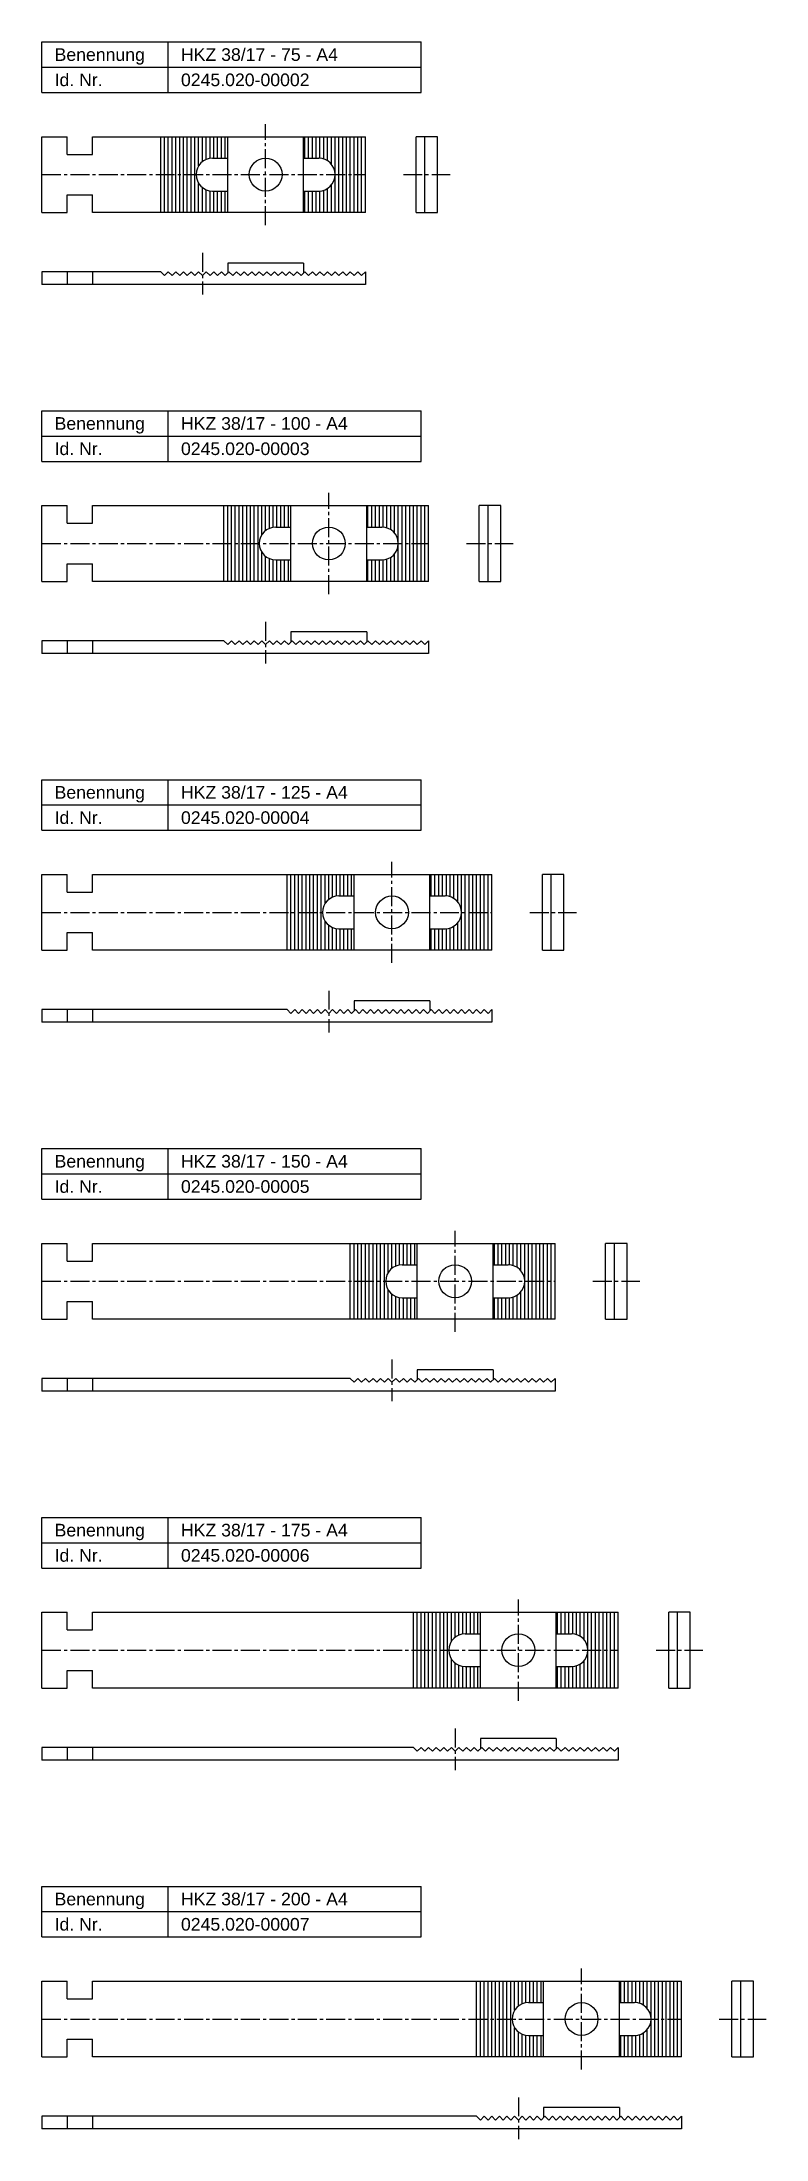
# Model space of a CAD drawing. Header units: millimetres. Extents: x 77 to 364, y 2106 to 2936.
import ezdxf

# ---------------------------------------------------------------- set-up
doc = ezdxf.new("R2010")
doc.units = ezdxf.units.MM
doc.header["$LTSCALE"] = 10
doc.linetypes.add('MITTE2', pattern=[1.125, 0.75, -0.125, 0.125, -0.125])
doc.layers.add('HALFEN', color=2, linetype='CONTINUOUS')
doc.styles.add('ARIAL50', font='ARIAL.TTF', dxfattribs={"height": 5})

msp = doc.modelspace()

# ---------------------------------------------------------------- linework, layer by layer
at = {"layer": 'HALFEN'}
for p, q in [((77.25, 2936.25), (227.25, 2936.25)), ((77.25, 2916.25), (77.25, 2936.25)), ((127.25, 2916.25), (127.25, 2936.25)), ((227.25, 2916.25), (227.25, 2936.25)), ((77.25, 2926.25), (227.25, 2926.25)), ((77.25, 2916.25), (227.25, 2916.25)), ((77.25, 2898.75), (87.25, 2898.75)), ((77.25, 2868.75), (77.25, 2898.75)), ((87.25, 2891.75), (87.25, 2898.75)), ((97.25, 2898.75), (205.25, 2898.75)), ((97.25, 2891.75), (97.25, 2898.75)), ((124.25, 2868.75), (124.25, 2898.75)), ((125.75, 2868.75), (125.75, 2898.75)), ((127.25, 2868.75), (127.25, 2898.75)), ((128.75, 2868.75), (128.75, 2898.75)), ((130.25, 2868.75), (130.25, 2898.75)), ((131.75, 2868.75), (131.75, 2898.75)), ((133.25, 2868.75), (133.25, 2898.75)), ((134.75, 2868.75), (134.75, 2898.75)), ((136.25, 2868.75), (136.25, 2898.75)), ((137.75, 2868.75), (137.75, 2898.75)), ((139.25, 2887.21), (139.25, 2898.75)), ((140.75, 2888.87), (140.75, 2898.75)), ((142.25, 2889.75), (142.25, 2898.75)), ((143.75, 2890.17), (143.75, 2898.75)), ((145.25, 2890.25), (145.25, 2898.75)), ((146.75, 2890.25), (146.75, 2898.75)), ((148.25, 2890.25), (148.25, 2898.75)), ((149.75, 2890.25), (149.75, 2898.75)), ((150.75, 2868.75), (150.75, 2898.75)), ((180.75, 2868.75), (180.75, 2898.75)), ((181.25, 2890.25), (181.25, 2898.75)), ((182.75, 2890.25), (182.75, 2898.75)), ((184.25, 2890.25), (184.25, 2898.75)), ((185.75, 2890.25), (185.75, 2898.75)), ((187.25, 2890.23), (187.25, 2898.75)), ((188.75, 2889.93), (188.75, 2898.75)), ((190.25, 2889.23), (190.25, 2898.75)), ((191.75, 2887.9), (191.75, 2898.75)), ((193.25, 2868.75), (193.25, 2898.75)), ((194.75, 2868.75), (194.75, 2898.75)), ((196.25, 2868.75), (196.25, 2898.75)), ((197.75, 2868.75), (197.75, 2898.75)), ((199.25, 2868.75), (199.25, 2898.75)), ((200.75, 2868.75), (200.75, 2898.75)), ((202.25, 2868.75), (202.25, 2898.75)), ((203.75, 2868.75), (203.75, 2898.75)), ((205.25, 2868.75), (205.25, 2898.75)), ((233.75, 2898.75), (225.25, 2898.75)), ((225.25, 2868.75), (225.25, 2898.75)), ((228.75, 2868.75), (228.75, 2898.75)), ((233.75, 2868.75), (233.75, 2898.75)), ((87.25, 2891.75), (97.25, 2891.75)), ((144.75, 2890.25), (150.75, 2890.25)), ((180.75, 2890.25), (186.75, 2890.25)), ((139.25, 2868.75), (139.25, 2880.29)), ((87.25, 2875.75), (97.25, 2875.75)), ((87.25, 2868.75), (87.25, 2875.75)), ((97.25, 2868.75), (97.25, 2875.75)), ((140.75, 2868.75), (140.75, 2878.63)), ((142.25, 2868.75), (142.25, 2877.75)), ((143.75, 2868.75), (143.75, 2877.33)), ((144.75, 2877.25), (150.75, 2877.25)), ((145.25, 2868.75), (145.25, 2877.25)), ((146.75, 2868.75), (146.75, 2877.25)), ((148.25, 2868.75), (148.25, 2877.25)), ((149.75, 2868.75), (149.75, 2877.25)), ((180.75, 2877.25), (186.75, 2877.25)), ((181.25, 2868.75), (181.25, 2877.25)), ((182.75, 2868.75), (182.75, 2877.25)), ((184.25, 2868.75), (184.25, 2877.25)), ((185.75, 2868.75), (185.75, 2877.25)), ((187.25, 2868.75), (187.25, 2877.27)), ((188.75, 2868.75), (188.75, 2877.57)), ((190.25, 2868.75), (190.25, 2878.27)), ((191.75, 2868.75), (191.75, 2879.6)), ((77.25, 2868.75), (87.25, 2868.75)), ((205.25, 2868.75), (97.25, 2868.75)), ((225.25, 2868.75), (233.75, 2868.75)), ((180.75, 2848.75), (150.75, 2848.75)), ((150.75, 2848.75), (150.75, 2844.75)), ((180.75, 2848.75), (180.75, 2844.75)), ((77.25, 2845.25), (77.25, 2840.25)), ((124.25, 2845.25), (77.25, 2845.25)), ((205.25, 2840.25), (77.25, 2840.25)), ((87.25, 2845.25), (87.25, 2840.25)), ((97.25, 2845.25), (97.25, 2840.25)), ((125.75, 2843.75), (124.25, 2845.25)), ((127.25, 2845.25), (125.75, 2843.75)), ((128.75, 2843.75), (127.25, 2845.25)), ((130.25, 2845.25), (128.75, 2843.75)), ((131.75, 2843.75), (130.25, 2845.25)), ((133.25, 2845.25), (131.75, 2843.75)), ((134.75, 2843.75), (133.25, 2845.25)), ((136.25, 2845.25), (134.75, 2843.75)), ((137.75, 2843.75), (136.25, 2845.25)), ((139.25, 2845.25), (137.75, 2843.75)), ((140.75, 2843.75), (139.25, 2845.25)), ((142.25, 2845.25), (140.75, 2843.75)), ((143.75, 2843.75), (142.25, 2845.25)), ((145.25, 2845.25), (143.75, 2843.75)), ((146.75, 2843.75), (145.25, 2845.25)), ((148.25, 2845.25), (146.75, 2843.75)), ((149.75, 2843.75), (148.25, 2845.25)), ((151.25, 2845.25), (149.75, 2843.75)), ((152.75, 2843.75), (151.25, 2845.25)), ((154.25, 2845.25), (152.75, 2843.75)), ((155.75, 2843.75), (154.25, 2845.25)), ((157.25, 2845.25), (155.75, 2843.75)), ((158.75, 2843.75), (157.25, 2845.25)), ((160.25, 2845.25), (158.75, 2843.75)), ((161.75, 2843.75), (160.25, 2845.25)), ((163.25, 2845.25), (161.75, 2843.75)), ((164.75, 2843.75), (163.25, 2845.25)), ((166.25, 2845.25), (164.75, 2843.75)), ((167.75, 2843.75), (166.25, 2845.25)), ((169.25, 2845.25), (167.75, 2843.75)), ((170.75, 2843.75), (169.25, 2845.25)), ((172.25, 2845.25), (170.75, 2843.75)), ((173.75, 2843.75), (172.25, 2845.25)), ((175.25, 2845.25), (173.75, 2843.75)), ((176.75, 2843.75), (175.25, 2845.25)), ((178.25, 2845.25), (176.75, 2843.75)), ((179.75, 2843.75), (178.25, 2845.25)), ((181.25, 2845.25), (179.75, 2843.75)), ((182.75, 2843.75), (181.25, 2845.25)), ((184.25, 2845.25), (182.75, 2843.75)), ((185.75, 2843.75), (184.25, 2845.25)), ((187.25, 2845.25), (185.75, 2843.75)), ((188.75, 2843.75), (187.25, 2845.25)), ((190.25, 2845.25), (188.75, 2843.75)), ((191.75, 2843.75), (190.25, 2845.25)), ((193.25, 2845.25), (191.75, 2843.75)), ((194.75, 2843.75), (193.25, 2845.25)), ((196.25, 2845.25), (194.75, 2843.75)), ((197.75, 2843.75), (196.25, 2845.25)), ((199.25, 2845.25), (197.75, 2843.75)), ((200.75, 2843.75), (199.25, 2845.25)), ((202.25, 2845.25), (200.75, 2843.75)), ((203.75, 2843.75), (202.25, 2845.25)), ((205.25, 2845.25), (203.75, 2843.75)), ((205.25, 2845.25), (205.25, 2840.25)), ((77.25, 2790.25), (227.25, 2790.25)), ((77.25, 2770.25), (77.25, 2790.25)), ((127.25, 2770.25), (127.25, 2790.25)), ((227.25, 2770.25), (227.25, 2790.25)), ((77.25, 2780.25), (227.25, 2780.25)), ((77.25, 2770.25), (227.25, 2770.25)), ((77.25, 2722.75), (77.25, 2752.75)), ((77.25, 2752.75), (87.25, 2752.75)), ((87.25, 2745.75), (87.25, 2752.75)), ((97.25, 2752.75), (230.25, 2752.75)), ((97.25, 2745.75), (97.25, 2752.75)), ((149.25, 2722.75), (149.25, 2752.75)), ((150.75, 2722.75), (150.75, 2752.75)), ((152.25, 2722.75), (152.25, 2752.75)), ((153.75, 2722.75), (153.75, 2752.75)), ((155.25, 2722.75), (155.25, 2752.75)), ((156.75, 2722.75), (156.75, 2752.75)), ((158.25, 2722.75), (158.25, 2752.75)), ((159.75, 2722.75), (159.75, 2752.75)), ((161.25, 2722.75), (161.25, 2752.75)), ((162.75, 2722.75), (162.75, 2752.75)), ((164.25, 2741.21), (164.25, 2752.75)), ((165.75, 2742.87), (165.75, 2752.75)), ((167.25, 2743.75), (167.25, 2752.75)), ((168.75, 2744.17), (168.75, 2752.75)), ((170.25, 2744.25), (170.25, 2752.75)), ((171.75, 2744.25), (171.75, 2752.75)), ((173.25, 2744.25), (173.25, 2752.75)), ((174.75, 2744.25), (174.75, 2752.75)), ((175.75, 2722.75), (175.75, 2752.75)), ((205.75, 2722.75), (205.75, 2752.75)), ((206.25, 2744.25), (206.25, 2752.75)), ((207.75, 2744.25), (207.75, 2752.75)), ((209.25, 2744.25), (209.25, 2752.75)), ((210.75, 2744.25), (210.75, 2752.75)), ((212.25, 2744.23), (212.25, 2752.75)), ((213.75, 2743.93), (213.75, 2752.75)), ((215.25, 2743.23), (215.25, 2752.75)), ((216.75, 2741.9), (216.75, 2752.75)), ((218.25, 2722.75), (218.25, 2752.75)), ((219.75, 2722.75), (219.75, 2752.75)), ((221.25, 2722.75), (221.25, 2752.75)), ((222.75, 2722.75), (222.75, 2752.75)), ((224.25, 2722.75), (224.25, 2752.75)), ((225.75, 2722.75), (225.75, 2752.75)), ((227.25, 2722.75), (227.25, 2752.75)), ((228.75, 2722.75), (228.75, 2752.75)), ((230.25, 2722.75), (230.25, 2752.75)), ((258.75, 2752.75), (250.25, 2752.75)), ((250.25, 2722.75), (250.25, 2752.75)), ((253.75, 2722.75), (253.75, 2752.75)), ((258.75, 2722.75), (258.75, 2752.75)), ((87.25, 2745.75), (97.25, 2745.75)), ((169.75, 2744.25), (175.75, 2744.25)), ((205.75, 2744.25), (211.75, 2744.25)), ((164.25, 2722.75), (164.25, 2734.29)), ((165.75, 2722.75), (165.75, 2732.63)), ((167.25, 2722.75), (167.25, 2731.75)), ((168.75, 2722.75), (168.75, 2731.33)), ((169.75, 2731.25), (175.75, 2731.25)), ((170.25, 2722.75), (170.25, 2731.25)), ((171.75, 2722.75), (171.75, 2731.25)), ((173.25, 2722.75), (173.25, 2731.25)), ((174.75, 2722.75), (174.75, 2731.25)), ((205.75, 2731.25), (211.75, 2731.25)), ((206.25, 2722.75), (206.25, 2731.25)), ((207.75, 2722.75), (207.75, 2731.25)), ((209.25, 2722.75), (209.25, 2731.25)), ((210.75, 2722.75), (210.75, 2731.25)), ((212.25, 2722.75), (212.25, 2731.27)), ((213.75, 2722.75), (213.75, 2731.57)), ((215.25, 2722.75), (215.25, 2732.27)), ((216.75, 2722.75), (216.75, 2733.6)), ((77.25, 2722.75), (87.25, 2722.75)), ((87.25, 2722.75), (87.25, 2729.75)), ((87.25, 2729.75), (97.25, 2729.75)), ((97.25, 2722.75), (97.25, 2729.75)), ((230.25, 2722.75), (97.25, 2722.75)), ((250.25, 2722.75), (258.75, 2722.75)), ((77.25, 2699.25), (77.25, 2694.25)), ((149.25, 2699.25), (77.25, 2699.25)), ((87.25, 2699.25), (87.25, 2694.25)), ((97.25, 2699.25), (97.25, 2694.25)), ((150.75, 2697.75), (149.25, 2699.25)), ((152.25, 2699.25), (150.75, 2697.75)), ((153.75, 2697.75), (152.25, 2699.25)), ((155.25, 2699.25), (153.75, 2697.75)), ((156.75, 2697.75), (155.25, 2699.25)), ((158.25, 2699.25), (156.75, 2697.75)), ((159.75, 2697.75), (158.25, 2699.25)), ((161.25, 2699.25), (159.75, 2697.75)), ((162.75, 2697.75), (161.25, 2699.25)), ((164.25, 2699.25), (162.75, 2697.75)), ((165.75, 2697.75), (164.25, 2699.25)), ((167.25, 2699.25), (165.75, 2697.75)), ((168.75, 2697.75), (167.25, 2699.25)), ((170.25, 2699.25), (168.75, 2697.75)), ((171.75, 2697.75), (170.25, 2699.25)), ((173.25, 2699.25), (171.75, 2697.75)), ((174.75, 2697.75), (173.25, 2699.25)), ((176.25, 2699.25), (174.75, 2697.75)), ((205.75, 2702.75), (175.75, 2702.75)), ((175.75, 2702.75), (175.75, 2698.75)), ((177.75, 2697.75), (176.25, 2699.25)), ((179.25, 2699.25), (177.75, 2697.75)), ((180.75, 2697.75), (179.25, 2699.25)), ((182.25, 2699.25), (180.75, 2697.75)), ((183.75, 2697.75), (182.25, 2699.25)), ((185.25, 2699.25), (183.75, 2697.75)), ((186.75, 2697.75), (185.25, 2699.25)), ((188.25, 2699.25), (186.75, 2697.75)), ((189.75, 2697.75), (188.25, 2699.25)), ((191.25, 2699.25), (189.75, 2697.75)), ((192.75, 2697.75), (191.25, 2699.25)), ((194.25, 2699.25), (192.75, 2697.75)), ((195.75, 2697.75), (194.25, 2699.25)), ((197.25, 2699.25), (195.75, 2697.75)), ((198.75, 2697.75), (197.25, 2699.25)), ((200.25, 2699.25), (198.75, 2697.75)), ((201.75, 2697.75), (200.25, 2699.25)), ((203.25, 2699.25), (201.75, 2697.75)), ((204.75, 2697.75), (203.25, 2699.25)), ((206.25, 2699.25), (204.75, 2697.75)), ((205.75, 2702.75), (205.75, 2698.75)), ((207.75, 2697.75), (206.25, 2699.25)), ((209.25, 2699.25), (207.75, 2697.75)), ((210.75, 2697.75), (209.25, 2699.25)), ((212.25, 2699.25), (210.75, 2697.75)), ((213.75, 2697.75), (212.25, 2699.25)), ((215.25, 2699.25), (213.75, 2697.75)), ((216.75, 2697.75), (215.25, 2699.25)), ((218.25, 2699.25), (216.75, 2697.75)), ((219.75, 2697.75), (218.25, 2699.25)), ((221.25, 2699.25), (219.75, 2697.75)), ((222.75, 2697.75), (221.25, 2699.25)), ((224.25, 2699.25), (222.75, 2697.75)), ((225.75, 2697.75), (224.25, 2699.25)), ((227.25, 2699.25), (225.75, 2697.75)), ((228.75, 2697.75), (227.25, 2699.25)), ((230.25, 2699.25), (228.75, 2697.75)), ((230.25, 2699.25), (230.25, 2694.25)), ((230.25, 2694.25), (77.25, 2694.25)), ((77.25, 2644.25), (227.25, 2644.25)), ((77.25, 2624.25), (77.25, 2644.25)), ((127.25, 2624.25), (127.25, 2644.25)), ((227.25, 2624.25), (227.25, 2644.25)), ((77.25, 2634.25), (227.25, 2634.25)), ((77.25, 2624.25), (227.25, 2624.25)), ((77.25, 2576.75), (77.25, 2606.75)), ((77.25, 2606.75), (87.25, 2606.75)), ((87.25, 2599.75), (87.25, 2606.75)), ((97.25, 2606.75), (255.25, 2606.75)), ((97.25, 2599.75), (97.25, 2606.75)), ((174.25, 2576.75), (174.25, 2606.75)), ((175.75, 2576.75), (175.75, 2606.75)), ((177.25, 2576.75), (177.25, 2606.75)), ((178.75, 2576.75), (178.75, 2606.75)), ((180.25, 2576.75), (180.25, 2606.75)), ((181.75, 2576.75), (181.75, 2606.75)), ((183.25, 2576.75), (183.25, 2606.75)), ((184.75, 2576.75), (184.75, 2606.75)), ((186.25, 2576.75), (186.25, 2606.75)), ((187.75, 2576.75), (187.75, 2606.75)), ((189.25, 2595.21), (189.25, 2606.75)), ((190.75, 2596.87), (190.75, 2606.75)), ((192.25, 2597.75), (192.25, 2606.75)), ((193.75, 2598.17), (193.75, 2606.75)), ((195.25, 2598.25), (195.25, 2606.75)), ((196.75, 2598.25), (196.75, 2606.75)), ((198.25, 2598.25), (198.25, 2606.75)), ((199.75, 2598.25), (199.75, 2606.75)), ((200.75, 2576.75), (200.75, 2606.75)), ((230.75, 2576.75), (230.75, 2606.75)), ((231.25, 2598.25), (231.25, 2606.75)), ((232.75, 2598.25), (232.75, 2606.75)), ((234.25, 2598.25), (234.25, 2606.75)), ((235.75, 2598.25), (235.75, 2606.75)), ((237.25, 2598.23), (237.25, 2606.75)), ((238.75, 2597.93), (238.75, 2606.75)), ((240.25, 2597.23), (240.25, 2606.75)), ((241.75, 2595.9), (241.75, 2606.75)), ((243.25, 2576.75), (243.25, 2606.75)), ((244.75, 2576.75), (244.75, 2606.75)), ((246.25, 2576.75), (246.25, 2606.75)), ((247.75, 2576.75), (247.75, 2606.75)), ((249.25, 2576.75), (249.25, 2606.75)), ((250.75, 2576.75), (250.75, 2606.75)), ((252.25, 2576.75), (252.25, 2606.75)), ((253.75, 2576.75), (253.75, 2606.75)), ((255.25, 2576.75), (255.25, 2606.75)), ((283.75, 2606.75), (275.25, 2606.75)), ((275.25, 2576.75), (275.25, 2606.75)), ((278.75, 2576.75), (278.75, 2606.75)), ((283.75, 2576.75), (283.75, 2606.75)), ((87.25, 2599.75), (97.25, 2599.75)), ((194.75, 2598.25), (200.75, 2598.25)), ((230.75, 2598.25), (236.75, 2598.25)), ((87.25, 2583.75), (97.25, 2583.75)), ((87.25, 2576.75), (87.25, 2583.75)), ((97.25, 2576.75), (97.25, 2583.75)), ((189.25, 2576.75), (189.25, 2588.29)), ((190.75, 2576.75), (190.75, 2586.63)), ((192.25, 2576.75), (192.25, 2585.75)), ((193.75, 2576.75), (193.75, 2585.33)), ((194.75, 2585.25), (200.75, 2585.25)), ((195.25, 2576.75), (195.25, 2585.25)), ((196.75, 2576.75), (196.75, 2585.25)), ((198.25, 2576.75), (198.25, 2585.25)), ((199.75, 2576.75), (199.75, 2585.25)), ((230.75, 2585.25), (236.75, 2585.25)), ((231.25, 2576.75), (231.25, 2585.25)), ((232.75, 2576.75), (232.75, 2585.25)), ((234.25, 2576.75), (234.25, 2585.25)), ((235.75, 2576.75), (235.75, 2585.25)), ((237.25, 2576.75), (237.25, 2585.27)), ((238.75, 2576.75), (238.75, 2585.57)), ((240.25, 2576.75), (240.25, 2586.27)), ((241.75, 2576.75), (241.75, 2587.6)), ((77.25, 2576.75), (87.25, 2576.75)), ((255.25, 2576.75), (97.25, 2576.75)), ((275.25, 2576.75), (283.75, 2576.75)), ((230.75, 2556.75), (200.75, 2556.75)), ((200.75, 2556.75), (200.75, 2552.75)), ((230.75, 2556.75), (230.75, 2552.75)), ((174.25, 2553.25), (77.25, 2553.25)), ((77.25, 2553.25), (77.25, 2548.25)), ((255.25, 2548.25), (77.25, 2548.25)), ((87.25, 2553.25), (87.25, 2548.25)), ((97.25, 2553.25), (97.25, 2548.25)), ((175.75, 2551.75), (174.25, 2553.25)), ((177.25, 2553.25), (175.75, 2551.75)), ((178.75, 2551.75), (177.25, 2553.25)), ((180.25, 2553.25), (178.75, 2551.75)), ((181.75, 2551.75), (180.25, 2553.25)), ((183.25, 2553.25), (181.75, 2551.75)), ((184.75, 2551.75), (183.25, 2553.25)), ((186.25, 2553.25), (184.75, 2551.75)), ((187.75, 2551.75), (186.25, 2553.25)), ((189.25, 2553.25), (187.75, 2551.75)), ((190.75, 2551.75), (189.25, 2553.25)), ((192.25, 2553.25), (190.75, 2551.75)), ((193.75, 2551.75), (192.25, 2553.25)), ((195.25, 2553.25), (193.75, 2551.75)), ((196.75, 2551.75), (195.25, 2553.25)), ((198.25, 2553.25), (196.75, 2551.75)), ((199.75, 2551.75), (198.25, 2553.25)), ((201.25, 2553.25), (199.75, 2551.75)), ((202.75, 2551.75), (201.25, 2553.25)), ((204.25, 2553.25), (202.75, 2551.75)), ((205.75, 2551.75), (204.25, 2553.25)), ((207.25, 2553.25), (205.75, 2551.75)), ((208.75, 2551.75), (207.25, 2553.25)), ((210.25, 2553.25), (208.75, 2551.75)), ((211.75, 2551.75), (210.25, 2553.25)), ((213.25, 2553.25), (211.75, 2551.75)), ((214.75, 2551.75), (213.25, 2553.25)), ((216.25, 2553.25), (214.75, 2551.75)), ((217.75, 2551.75), (216.25, 2553.25)), ((219.25, 2553.25), (217.75, 2551.75)), ((220.75, 2551.75), (219.25, 2553.25)), ((222.25, 2553.25), (220.75, 2551.75)), ((223.75, 2551.75), (222.25, 2553.25)), ((225.25, 2553.25), (223.75, 2551.75)), ((226.75, 2551.75), (225.25, 2553.25)), ((228.25, 2553.25), (226.75, 2551.75)), ((229.75, 2551.75), (228.25, 2553.25)), ((231.25, 2553.25), (229.75, 2551.75)), ((232.75, 2551.75), (231.25, 2553.25)), ((234.25, 2553.25), (232.75, 2551.75)), ((235.75, 2551.75), (234.25, 2553.25)), ((237.25, 2553.25), (235.75, 2551.75)), ((238.75, 2551.75), (237.25, 2553.25)), ((240.25, 2553.25), (238.75, 2551.75)), ((241.75, 2551.75), (240.25, 2553.25)), ((243.25, 2553.25), (241.75, 2551.75)), ((244.75, 2551.75), (243.25, 2553.25)), ((246.25, 2553.25), (244.75, 2551.75)), ((247.75, 2551.75), (246.25, 2553.25)), ((249.25, 2553.25), (247.75, 2551.75)), ((250.75, 2551.75), (249.25, 2553.25)), ((252.25, 2553.25), (250.75, 2551.75)), ((253.75, 2551.75), (252.25, 2553.25)), ((255.25, 2553.25), (253.75, 2551.75)), ((255.25, 2553.25), (255.25, 2548.25)), ((77.25, 2498.25), (227.25, 2498.25)), ((77.25, 2478.25), (77.25, 2498.25)), ((127.25, 2478.25), (127.25, 2498.25)), ((227.25, 2478.25), (227.25, 2498.25)), ((77.25, 2488.25), (227.25, 2488.25)), ((77.25, 2478.25), (227.25, 2478.25)), ((77.25, 2430.75), (77.25, 2460.75)), ((77.25, 2460.75), (87.25, 2460.75)), ((87.25, 2453.75), (87.25, 2460.75)), ((97.25, 2460.75), (280.25, 2460.75)), ((97.25, 2453.75), (97.25, 2460.75)), ((199.25, 2430.75), (199.25, 2460.75)), ((200.75, 2430.75), (200.75, 2460.75)), ((202.25, 2430.75), (202.25, 2460.75)), ((203.75, 2430.75), (203.75, 2460.75)), ((205.25, 2430.75), (205.25, 2460.75)), ((206.75, 2430.75), (206.75, 2460.75)), ((208.25, 2430.75), (208.25, 2460.75)), ((209.75, 2430.75), (209.75, 2460.75)), ((211.25, 2430.75), (211.25, 2460.75)), ((212.75, 2430.75), (212.75, 2460.75)), ((214.25, 2449.21), (214.25, 2460.75)), ((215.75, 2450.87), (215.75, 2460.75)), ((217.25, 2451.75), (217.25, 2460.75)), ((218.75, 2452.17), (218.75, 2460.75)), ((220.25, 2452.25), (220.25, 2460.75)), ((221.75, 2452.25), (221.75, 2460.75)), ((223.25, 2452.25), (223.25, 2460.75)), ((224.75, 2452.25), (224.75, 2460.75)), ((225.75, 2430.75), (225.75, 2460.75)), ((255.75, 2430.75), (255.75, 2460.75)), ((256.25, 2452.25), (256.25, 2460.75)), ((257.75, 2452.25), (257.75, 2460.75)), ((259.25, 2452.25), (259.25, 2460.75)), ((260.75, 2452.25), (260.75, 2460.75)), ((262.25, 2452.23), (262.25, 2460.75)), ((263.75, 2451.93), (263.75, 2460.75)), ((265.25, 2451.23), (265.25, 2460.75)), ((266.75, 2449.9), (266.75, 2460.75)), ((268.25, 2430.75), (268.25, 2460.75)), ((269.75, 2430.75), (269.75, 2460.75)), ((271.25, 2430.75), (271.25, 2460.75)), ((272.75, 2430.75), (272.75, 2460.75)), ((274.25, 2430.75), (274.25, 2460.75)), ((275.75, 2430.75), (275.75, 2460.75)), ((277.25, 2430.75), (277.25, 2460.75)), ((278.75, 2430.75), (278.75, 2460.75)), ((280.25, 2430.75), (280.25, 2460.75)), ((308.75, 2460.75), (300.25, 2460.75)), ((300.25, 2430.75), (300.25, 2460.75)), ((303.75, 2430.75), (303.75, 2460.75)), ((308.75, 2430.75), (308.75, 2460.75)), ((87.25, 2453.75), (97.25, 2453.75)), ((219.75, 2452.25), (225.75, 2452.25)), ((255.75, 2452.25), (261.75, 2452.25)), ((214.25, 2430.75), (214.25, 2442.29)), ((215.75, 2430.75), (215.75, 2440.63)), ((265.25, 2430.75), (265.25, 2440.27)), ((266.75, 2430.75), (266.75, 2441.6)), ((87.25, 2437.75), (97.25, 2437.75)), ((87.25, 2430.75), (87.25, 2437.75)), ((97.25, 2430.75), (97.25, 2437.75)), ((217.25, 2430.75), (217.25, 2439.75)), ((218.75, 2430.75), (218.75, 2439.33)), ((219.75, 2439.25), (225.75, 2439.25)), ((220.25, 2430.75), (220.25, 2439.25)), ((221.75, 2430.75), (221.75, 2439.25)), ((223.25, 2430.75), (223.25, 2439.25)), ((224.75, 2430.75), (224.75, 2439.25)), ((255.75, 2439.25), (261.75, 2439.25)), ((256.25, 2430.75), (256.25, 2439.25)), ((257.75, 2430.75), (257.75, 2439.25)), ((259.25, 2430.75), (259.25, 2439.25)), ((260.75, 2430.75), (260.75, 2439.25)), ((262.25, 2430.75), (262.25, 2439.27)), ((263.75, 2430.75), (263.75, 2439.57)), ((77.25, 2430.75), (87.25, 2430.75)), ((280.25, 2430.75), (97.25, 2430.75)), ((300.25, 2430.75), (308.75, 2430.75)), ((199.25, 2407.25), (77.25, 2407.25)), ((77.25, 2407.25), (77.25, 2402.25)), ((87.25, 2407.25), (87.25, 2402.25)), ((97.25, 2407.25), (97.25, 2402.25)), ((200.75, 2405.75), (199.25, 2407.25)), ((202.25, 2407.25), (200.75, 2405.75)), ((203.75, 2405.75), (202.25, 2407.25)), ((205.25, 2407.25), (203.75, 2405.75)), ((206.75, 2405.75), (205.25, 2407.25)), ((208.25, 2407.25), (206.75, 2405.75)), ((209.75, 2405.75), (208.25, 2407.25)), ((211.25, 2407.25), (209.75, 2405.75)), ((212.75, 2405.75), (211.25, 2407.25)), ((214.25, 2407.25), (212.75, 2405.75)), ((215.75, 2405.75), (214.25, 2407.25)), ((217.25, 2407.25), (215.75, 2405.75)), ((218.75, 2405.75), (217.25, 2407.25)), ((220.25, 2407.25), (218.75, 2405.75)), ((221.75, 2405.75), (220.25, 2407.25)), ((223.25, 2407.25), (221.75, 2405.75)), ((224.75, 2405.75), (223.25, 2407.25)), ((226.25, 2407.25), (224.75, 2405.75)), ((255.75, 2410.75), (225.75, 2410.75)), ((225.75, 2410.75), (225.75, 2406.75)), ((227.75, 2405.75), (226.25, 2407.25)), ((229.25, 2407.25), (227.75, 2405.75)), ((230.75, 2405.75), (229.25, 2407.25)), ((232.25, 2407.25), (230.75, 2405.75)), ((233.75, 2405.75), (232.25, 2407.25)), ((235.25, 2407.25), (233.75, 2405.75)), ((236.75, 2405.75), (235.25, 2407.25)), ((238.25, 2407.25), (236.75, 2405.75)), ((239.75, 2405.75), (238.25, 2407.25)), ((241.25, 2407.25), (239.75, 2405.75)), ((242.75, 2405.75), (241.25, 2407.25)), ((244.25, 2407.25), (242.75, 2405.75)), ((245.75, 2405.75), (244.25, 2407.25)), ((247.25, 2407.25), (245.75, 2405.75)), ((248.75, 2405.75), (247.25, 2407.25)), ((250.25, 2407.25), (248.75, 2405.75)), ((251.75, 2405.75), (250.25, 2407.25)), ((253.25, 2407.25), (251.75, 2405.75)), ((254.75, 2405.75), (253.25, 2407.25)), ((256.25, 2407.25), (254.75, 2405.75)), ((255.75, 2410.75), (255.75, 2406.75)), ((257.75, 2405.75), (256.25, 2407.25)), ((259.25, 2407.25), (257.75, 2405.75)), ((260.75, 2405.75), (259.25, 2407.25)), ((262.25, 2407.25), (260.75, 2405.75)), ((263.75, 2405.75), (262.25, 2407.25)), ((265.25, 2407.25), (263.75, 2405.75)), ((266.75, 2405.75), (265.25, 2407.25)), ((268.25, 2407.25), (266.75, 2405.75)), ((269.75, 2405.75), (268.25, 2407.25)), ((271.25, 2407.25), (269.75, 2405.75)), ((272.75, 2405.75), (271.25, 2407.25)), ((274.25, 2407.25), (272.75, 2405.75)), ((275.75, 2405.75), (274.25, 2407.25)), ((277.25, 2407.25), (275.75, 2405.75)), ((278.75, 2405.75), (277.25, 2407.25)), ((280.25, 2407.25), (278.75, 2405.75)), ((280.25, 2407.25), (280.25, 2402.25)), ((280.25, 2402.25), (77.25, 2402.25)), ((77.25, 2352.25), (227.25, 2352.25)), ((77.25, 2332.25), (77.25, 2352.25)), ((127.25, 2332.25), (127.25, 2352.25)), ((227.25, 2332.25), (227.25, 2352.25)), ((77.25, 2342.25), (227.25, 2342.25)), ((77.25, 2332.25), (227.25, 2332.25)), ((77.25, 2284.75), (77.25, 2314.75)), ((77.25, 2314.75), (87.25, 2314.75)), ((87.25, 2307.75), (87.25, 2314.75)), ((87.25, 2307.75), (97.25, 2307.75)), ((97.25, 2314.75), (305.25, 2314.75)), ((97.25, 2307.75), (97.25, 2314.75)), ((224.25, 2284.75), (224.25, 2314.75)), ((225.75, 2284.75), (225.75, 2314.75)), ((227.25, 2284.75), (227.25, 2314.75)), ((228.75, 2284.75), (228.75, 2314.75)), ((230.25, 2284.75), (230.25, 2314.75)), ((231.75, 2284.75), (231.75, 2314.75)), ((233.25, 2284.75), (233.25, 2314.75)), ((234.75, 2284.75), (234.75, 2314.75)), ((236.25, 2284.75), (236.25, 2314.75)), ((237.75, 2284.75), (237.75, 2314.75)), ((239.25, 2303.21), (239.25, 2314.75)), ((240.75, 2304.87), (240.75, 2314.75)), ((242.25, 2305.75), (242.25, 2314.75)), ((243.75, 2306.17), (243.75, 2314.75)), ((245.25, 2306.25), (245.25, 2314.75)), ((246.75, 2306.25), (246.75, 2314.75)), ((248.25, 2306.25), (248.25, 2314.75)), ((249.75, 2306.25), (249.75, 2314.75)), ((250.75, 2284.75), (250.75, 2314.75)), ((280.75, 2284.75), (280.75, 2314.75)), ((281.25, 2306.25), (281.25, 2314.75)), ((282.75, 2306.25), (282.75, 2314.75)), ((284.25, 2306.25), (284.25, 2314.75)), ((285.75, 2306.25), (285.75, 2314.75)), ((287.25, 2306.23), (287.25, 2314.75)), ((288.75, 2305.93), (288.75, 2314.75)), ((290.25, 2305.23), (290.25, 2314.75)), ((291.75, 2303.9), (291.75, 2314.75)), ((293.25, 2284.75), (293.25, 2314.75)), ((294.75, 2284.75), (294.75, 2314.75)), ((296.25, 2284.75), (296.25, 2314.75)), ((297.75, 2284.75), (297.75, 2314.75)), ((299.25, 2284.75), (299.25, 2314.75)), ((300.75, 2284.75), (300.75, 2314.75)), ((302.25, 2284.75), (302.25, 2314.75)), ((303.75, 2284.75), (303.75, 2314.75)), ((305.25, 2284.75), (305.25, 2314.75)), ((333.75, 2314.75), (325.25, 2314.75)), ((325.25, 2284.75), (325.25, 2314.75)), ((328.75, 2284.75), (328.75, 2314.75)), ((333.75, 2284.75), (333.75, 2314.75)), ((244.75, 2306.25), (250.75, 2306.25)), ((280.75, 2306.25), (286.75, 2306.25)), ((87.25, 2291.75), (97.25, 2291.75)), ((87.25, 2284.75), (87.25, 2291.75)), ((97.25, 2284.75), (97.25, 2291.75)), ((239.25, 2284.75), (239.25, 2296.29)), ((240.75, 2284.75), (240.75, 2294.63)), ((242.25, 2284.75), (242.25, 2293.75)), ((243.75, 2284.75), (243.75, 2293.33)), ((244.75, 2293.25), (250.75, 2293.25)), ((245.25, 2284.75), (245.25, 2293.25)), ((246.75, 2284.75), (246.75, 2293.25)), ((248.25, 2284.75), (248.25, 2293.25)), ((249.75, 2284.75), (249.75, 2293.25)), ((280.75, 2293.25), (286.75, 2293.25)), ((281.25, 2284.75), (281.25, 2293.25)), ((282.75, 2284.75), (282.75, 2293.25)), ((284.25, 2284.75), (284.25, 2293.25)), ((285.75, 2284.75), (285.75, 2293.25)), ((287.25, 2284.75), (287.25, 2293.27)), ((288.75, 2284.75), (288.75, 2293.57)), ((290.25, 2284.75), (290.25, 2294.27)), ((291.75, 2284.75), (291.75, 2295.6)), ((77.25, 2284.75), (87.25, 2284.75)), ((305.25, 2284.75), (97.25, 2284.75)), ((325.25, 2284.75), (333.75, 2284.75)), ((224.25, 2261.25), (77.25, 2261.25)), ((77.25, 2261.25), (77.25, 2256.25)), ((87.25, 2261.25), (87.25, 2256.25)), ((97.25, 2261.25), (97.25, 2256.25)), ((225.75, 2259.75), (224.25, 2261.25)), ((227.25, 2261.25), (225.75, 2259.75)), ((228.75, 2259.75), (227.25, 2261.25)), ((230.25, 2261.25), (228.75, 2259.75)), ((231.75, 2259.75), (230.25, 2261.25)), ((233.25, 2261.25), (231.75, 2259.75)), ((234.75, 2259.75), (233.25, 2261.25)), ((236.25, 2261.25), (234.75, 2259.75)), ((237.75, 2259.75), (236.25, 2261.25)), ((239.25, 2261.25), (237.75, 2259.75)), ((240.75, 2259.75), (239.25, 2261.25)), ((242.25, 2261.25), (240.75, 2259.75)), ((243.75, 2259.75), (242.25, 2261.25)), ((245.25, 2261.25), (243.75, 2259.75)), ((246.75, 2259.75), (245.25, 2261.25)), ((248.25, 2261.25), (246.75, 2259.75)), ((249.75, 2259.75), (248.25, 2261.25)), ((251.25, 2261.25), (249.75, 2259.75)), ((280.75, 2264.75), (250.75, 2264.75)), ((250.75, 2264.75), (250.75, 2260.75)), ((252.75, 2259.75), (251.25, 2261.25)), ((254.25, 2261.25), (252.75, 2259.75)), ((255.75, 2259.75), (254.25, 2261.25)), ((257.25, 2261.25), (255.75, 2259.75)), ((258.75, 2259.75), (257.25, 2261.25)), ((260.25, 2261.25), (258.75, 2259.75)), ((261.75, 2259.75), (260.25, 2261.25)), ((263.25, 2261.25), (261.75, 2259.75)), ((264.75, 2259.75), (263.25, 2261.25)), ((266.25, 2261.25), (264.75, 2259.75)), ((267.75, 2259.75), (266.25, 2261.25)), ((269.25, 2261.25), (267.75, 2259.75)), ((270.75, 2259.75), (269.25, 2261.25)), ((272.25, 2261.25), (270.75, 2259.75)), ((273.75, 2259.75), (272.25, 2261.25)), ((275.25, 2261.25), (273.75, 2259.75)), ((276.75, 2259.75), (275.25, 2261.25)), ((278.25, 2261.25), (276.75, 2259.75)), ((279.75, 2259.75), (278.25, 2261.25)), ((281.25, 2261.25), (279.75, 2259.75)), ((280.75, 2264.75), (280.75, 2260.75)), ((282.75, 2259.75), (281.25, 2261.25)), ((284.25, 2261.25), (282.75, 2259.75)), ((285.75, 2259.75), (284.25, 2261.25)), ((287.25, 2261.25), (285.75, 2259.75)), ((288.75, 2259.75), (287.25, 2261.25)), ((290.25, 2261.25), (288.75, 2259.75)), ((291.75, 2259.75), (290.25, 2261.25)), ((293.25, 2261.25), (291.75, 2259.75)), ((294.75, 2259.75), (293.25, 2261.25)), ((296.25, 2261.25), (294.75, 2259.75)), ((297.75, 2259.75), (296.25, 2261.25)), ((299.25, 2261.25), (297.75, 2259.75)), ((300.75, 2259.75), (299.25, 2261.25)), ((302.25, 2261.25), (300.75, 2259.75)), ((303.75, 2259.75), (302.25, 2261.25)), ((305.25, 2261.25), (303.75, 2259.75)), ((305.25, 2261.25), (305.25, 2256.25)), ((305.25, 2256.25), (77.25, 2256.25)), ((77.25, 2206.25), (227.25, 2206.25)), ((77.25, 2186.25), (77.25, 2206.25)), ((127.25, 2186.25), (127.25, 2206.25)), ((227.25, 2186.25), (227.25, 2206.25)), ((77.25, 2196.25), (227.25, 2196.25)), ((77.25, 2186.25), (227.25, 2186.25)), ((77.25, 2138.75), (77.25, 2168.75)), ((77.25, 2168.75), (87.25, 2168.75)), ((87.25, 2161.75), (87.25, 2168.75)), ((97.25, 2168.75), (330.25, 2168.75)), ((97.25, 2161.75), (97.25, 2168.75)), ((249.25, 2138.75), (249.25, 2168.75)), ((250.75, 2138.75), (250.75, 2168.75)), ((252.25, 2138.75), (252.25, 2168.75)), ((253.75, 2138.75), (253.75, 2168.75)), ((255.25, 2138.75), (255.25, 2168.75)), ((256.75, 2138.75), (256.75, 2168.75)), ((258.25, 2138.75), (258.25, 2168.75)), ((259.75, 2138.75), (259.75, 2168.75)), ((261.25, 2138.75), (261.25, 2168.75)), ((262.75, 2138.75), (262.75, 2168.75)), ((264.25, 2157.21), (264.25, 2168.75)), ((265.75, 2158.87), (265.75, 2168.75)), ((267.25, 2159.75), (267.25, 2168.75)), ((268.75, 2160.17), (268.75, 2168.75)), ((270.25, 2160.25), (270.25, 2168.75)), ((271.75, 2160.25), (271.75, 2168.75)), ((273.25, 2160.25), (273.25, 2168.75)), ((274.75, 2160.25), (274.75, 2168.75)), ((275.75, 2138.75), (275.75, 2168.75)), ((305.75, 2138.75), (305.75, 2168.75)), ((306.25, 2160.25), (306.25, 2168.75)), ((307.75, 2160.25), (307.75, 2168.75)), ((309.25, 2160.25), (309.25, 2168.75)), ((310.75, 2160.25), (310.75, 2168.75)), ((312.25, 2160.23), (312.25, 2168.75)), ((313.75, 2159.93), (313.75, 2168.75)), ((315.25, 2159.23), (315.25, 2168.75)), ((316.75, 2157.9), (316.75, 2168.75)), ((318.25, 2138.75), (318.25, 2168.75)), ((319.75, 2138.75), (319.75, 2168.75)), ((321.25, 2138.75), (321.25, 2168.75)), ((322.75, 2138.75), (322.75, 2168.75)), ((324.25, 2138.75), (324.25, 2168.75)), ((325.75, 2138.75), (325.75, 2168.75)), ((327.25, 2138.75), (327.25, 2168.75)), ((328.75, 2138.75), (328.75, 2168.75)), ((330.25, 2138.75), (330.25, 2168.75)), ((358.75, 2168.75), (350.25, 2168.75)), ((350.25, 2138.75), (350.25, 2168.75)), ((353.75, 2138.75), (353.75, 2168.75)), ((358.75, 2138.75), (358.75, 2168.75)), ((87.25, 2161.75), (97.25, 2161.75)), ((269.75, 2160.25), (275.75, 2160.25)), ((305.75, 2160.25), (311.75, 2160.25)), ((264.25, 2138.75), (264.25, 2150.29)), ((87.25, 2145.75), (97.25, 2145.75)), ((87.25, 2138.75), (87.25, 2145.75)), ((97.25, 2138.75), (97.25, 2145.75)), ((265.75, 2138.75), (265.75, 2148.63)), ((267.25, 2138.75), (267.25, 2147.75)), ((268.75, 2138.75), (268.75, 2147.33)), ((269.75, 2147.25), (275.75, 2147.25)), ((270.25, 2138.75), (270.25, 2147.25)), ((271.75, 2138.75), (271.75, 2147.25)), ((273.25, 2138.75), (273.25, 2147.25)), ((274.75, 2138.75), (274.75, 2147.25)), ((305.75, 2147.25), (311.75, 2147.25)), ((306.25, 2138.75), (306.25, 2147.25)), ((307.75, 2138.75), (307.75, 2147.25)), ((309.25, 2138.75), (309.25, 2147.25)), ((310.75, 2138.75), (310.75, 2147.25)), ((312.25, 2138.75), (312.25, 2147.27)), ((313.75, 2138.75), (313.75, 2147.57)), ((315.25, 2138.75), (315.25, 2148.27)), ((316.75, 2138.75), (316.75, 2149.6)), ((77.25, 2138.75), (87.25, 2138.75)), ((330.25, 2138.75), (97.25, 2138.75)), ((350.25, 2138.75), (358.75, 2138.75)), ((305.75, 2118.75), (275.75, 2118.75)), ((275.75, 2118.75), (275.75, 2114.75)), ((305.75, 2118.75), (305.75, 2114.75)), ((249.25, 2115.25), (77.25, 2115.25)), ((77.25, 2115.25), (77.25, 2110.25)), ((330.25, 2110.25), (77.25, 2110.25)), ((87.25, 2115.25), (87.25, 2110.25)), ((97.25, 2115.25), (97.25, 2110.25)), ((250.75, 2113.75), (249.25, 2115.25)), ((252.25, 2115.25), (250.75, 2113.75)), ((253.75, 2113.75), (252.25, 2115.25)), ((255.25, 2115.25), (253.75, 2113.75)), ((256.75, 2113.75), (255.25, 2115.25)), ((258.25, 2115.25), (256.75, 2113.75)), ((259.75, 2113.75), (258.25, 2115.25)), ((261.25, 2115.25), (259.75, 2113.75)), ((262.75, 2113.75), (261.25, 2115.25)), ((264.25, 2115.25), (262.75, 2113.75)), ((265.75, 2113.75), (264.25, 2115.25)), ((267.25, 2115.25), (265.75, 2113.75)), ((268.75, 2113.75), (267.25, 2115.25)), ((270.25, 2115.25), (268.75, 2113.75)), ((271.75, 2113.75), (270.25, 2115.25)), ((273.25, 2115.25), (271.75, 2113.75)), ((274.75, 2113.75), (273.25, 2115.25)), ((276.25, 2115.25), (274.75, 2113.75)), ((277.75, 2113.75), (276.25, 2115.25)), ((279.25, 2115.25), (277.75, 2113.75)), ((280.75, 2113.75), (279.25, 2115.25)), ((282.25, 2115.25), (280.75, 2113.75)), ((283.75, 2113.75), (282.25, 2115.25)), ((285.25, 2115.25), (283.75, 2113.75)), ((286.75, 2113.75), (285.25, 2115.25)), ((288.25, 2115.25), (286.75, 2113.75)), ((289.75, 2113.75), (288.25, 2115.25)), ((291.25, 2115.25), (289.75, 2113.75)), ((292.75, 2113.75), (291.25, 2115.25)), ((294.25, 2115.25), (292.75, 2113.75)), ((295.75, 2113.75), (294.25, 2115.25)), ((297.25, 2115.25), (295.75, 2113.75)), ((298.75, 2113.75), (297.25, 2115.25)), ((300.25, 2115.25), (298.75, 2113.75)), ((301.75, 2113.75), (300.25, 2115.25)), ((303.25, 2115.25), (301.75, 2113.75)), ((304.75, 2113.75), (303.25, 2115.25)), ((306.25, 2115.25), (304.75, 2113.75)), ((307.75, 2113.75), (306.25, 2115.25)), ((309.25, 2115.25), (307.75, 2113.75)), ((310.75, 2113.75), (309.25, 2115.25)), ((312.25, 2115.25), (310.75, 2113.75)), ((313.75, 2113.75), (312.25, 2115.25)), ((315.25, 2115.25), (313.75, 2113.75)), ((316.75, 2113.75), (315.25, 2115.25)), ((318.25, 2115.25), (316.75, 2113.75)), ((319.75, 2113.75), (318.25, 2115.25)), ((321.25, 2115.25), (319.75, 2113.75)), ((322.75, 2113.75), (321.25, 2115.25)), ((324.25, 2115.25), (322.75, 2113.75)), ((325.75, 2113.75), (324.25, 2115.25)), ((327.25, 2115.25), (325.75, 2113.75)), ((328.75, 2113.75), (327.25, 2115.25)), ((330.25, 2115.25), (328.75, 2113.75)), ((330.25, 2115.25), (330.25, 2110.25))]:
    msp.add_line(p, q, dxfattribs=at)
at = {"layer": 'HALFEN', "color": 1, "linetype": 'MITTE2'}
for p, q in [((165.75, 2863.75), (165.75, 2903.75)), ((77.25, 2883.75), (205.25, 2883.75)), ((220.25, 2883.75), (238.75, 2883.75)), ((140.75, 2852.75), (140.75, 2836.25)), ((190.75, 2717.75), (190.75, 2757.75)), ((77.25, 2737.75), (230.25, 2737.75)), ((245.25, 2737.75), (263.75, 2737.75)), ((165.75, 2706.75), (165.75, 2690.25)), ((215.75, 2571.75), (215.75, 2611.75)), ((77.25, 2591.75), (255.25, 2591.75)), ((270.25, 2591.75), (288.75, 2591.75)), ((190.75, 2560.75), (190.75, 2544.25)), ((240.75, 2425.75), (240.75, 2465.75)), ((77.25, 2445.75), (280.25, 2445.75)), ((295.25, 2445.75), (313.75, 2445.75)), ((215.75, 2414.75), (215.75, 2398.25)), ((265.75, 2279.75), (265.75, 2319.75)), ((77.25, 2299.75), (305.25, 2299.75)), ((320.25, 2299.75), (338.75, 2299.75)), ((240.75, 2268.75), (240.75, 2252.25)), ((290.75, 2133.75), (290.75, 2173.75)), ((77.25, 2153.75), (330.25, 2153.75)), ((345.25, 2153.75), (363.75, 2153.75)), ((265.75, 2122.75), (265.75, 2106.25))]:
    msp.add_line(p, q, dxfattribs=at)
at = {"layer": 'HALFEN'}
for centre in [(165.75, 2883.75), (190.75, 2737.75), (215.75, 2591.75), (240.75, 2445.75), (265.75, 2299.75), (290.75, 2153.75)]:
    msp.add_circle(centre, 6.5, dxfattribs=at)
for centre, start, end in [((144.75, 2883.75), 90, 270), ((186.75, 2883.75), 270, 90), ((169.75, 2737.75), 90, 270), ((211.75, 2737.75), 270, 90), ((194.75, 2591.75), 90, 270), ((236.75, 2591.75), 270, 90), ((219.75, 2445.75), 90, 270), ((261.75, 2445.75), 270, 90), ((244.75, 2299.75), 90, 270), ((286.75, 2299.75), 270, 90), ((269.75, 2153.75), 90, 270), ((311.75, 2153.75), 270, 90)]:
    msp.add_arc(centre, 6.5, start, end, dxfattribs=at)

# ---------------------------------------------------------------- texts
at = {"layer": 'HALFEN', "style": 'ARIAL50'}
for s, p in [('Benennung', (82.25, 2928.75)), ('HKZ 38/17 - 75 - A4', (132.25, 2928.75)), ('Id. Nr.', (82.25, 2918.75)), ('0245.020-00002', (132.25, 2918.75)), ('Benennung', (82.25, 2782.75)), ('HKZ 38/17 - 100 - A4', (132.25, 2782.75)), ('Id. Nr.', (82.25, 2772.75)), ('0245.020-00003', (132.25, 2772.75)), ('Benennung', (82.25, 2636.75)), ('HKZ 38/17 - 125 - A4', (132.25, 2636.75)), ('Id. Nr.', (82.25, 2626.75)), ('0245.020-00004', (132.25, 2626.75)), ('Benennung', (82.25, 2490.75)), ('HKZ 38/17 - 150 - A4', (132.25, 2490.75)), ('Id. Nr.', (82.25, 2480.75)), ('0245.020-00005', (132.25, 2480.75)), ('Benennung', (82.25, 2344.75)), ('HKZ 38/17 - 175 - A4', (132.25, 2344.75)), ('Id. Nr.', (82.25, 2334.75)), ('0245.020-00006', (132.25, 2334.75)), ('Benennung', (82.25, 2198.75)), ('HKZ 38/17 - 200 - A4', (132.25, 2198.75)), ('Id. Nr.', (82.25, 2188.75)), ('0245.020-00007', (132.25, 2188.75))]:
    msp.add_text(s, height=5, dxfattribs=at).set_placement(p)

doc.saveas('drawing.dxf')
